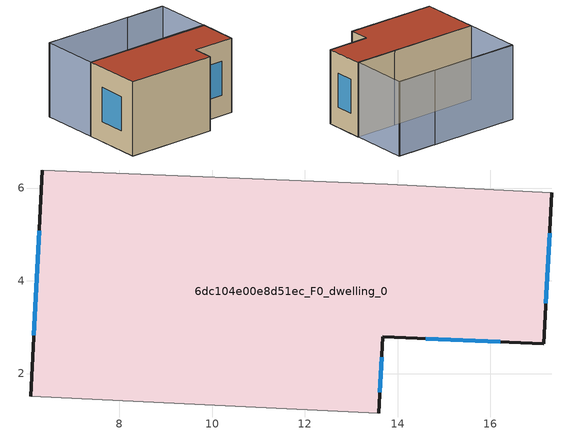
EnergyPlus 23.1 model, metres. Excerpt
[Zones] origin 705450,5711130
6dc104e00e8d51ec_F0_dwelling_0
 floor ground (EU_floor_Construction): 17.15,2.64 17.32,5.9 13.78,6.08 6.34,6.39 6.09,1.51 13.59,1.15 13.67,2.79 z0
 wall outside (EU_wall_Construction): 6.09,1.51 6.34,6.39 / 17.32,5.9 17.15,2.64 13.67,2.79 13.59,1.15 z0:6
 wall adiabatic (EU_wall_Construction): 13.59,1.15 6.09,1.51 / 6.34,6.39 13.78,6.08 17.32,5.9 z0:6
 window (EU_Window_Construction): 6.16,2.83 6.27,5.08 / 17.27,5.02 17.19,3.52 / 16.21,2.68 14.61,2.75 / 13.65,2.35 13.62,1.59 z1.62:4.38
 roof outside (EU_roof_Construction): 17.32,5.9 17.15,2.64 13.67,2.79 13.59,1.15 6.09,1.51 6.34,6.39 13.78,6.08 z6
shading: 17.46,10.63 6.6,11.15 / 6.58,11.18 17.54,10.61 / 17.54,10.61 17.3,5.83 / 17.3,5.83 6.34,6.39 / 6.34,6.39 6.58,11.18 z0:6
[Building]
EU S2 Campaign: North Axis=0; Terrain=City; Solar Distribution=FullExterior
[Site:Location]
London: Latitude=51.5; Longitude=-0.5; Time Zone=0; Elevation=25
[SizingPeriod:WeatherFileDays]
AnnualSizingPeriod: Begin Month=1; Begin Day of Month=1; End Month=12; End Day of Month=31; Day of Week for Start Day=Monday; Use Weather File Daylight Saving Period=No; Use Weather File Rain and Snow Indicators=No
[MATERIAL]
EU_InternalMass_Material: Roughness=MediumRough; Thickness=0.1; Conductivity=1; Density=1800; Specific Heat=900; Thermal Absorptance=0.9; Solar Absorptance=0.7; Visible Absorptance=0.7
[MATERIAL:NOMASS] Roughness=MediumRough; Thermal Absorptance=0.9; Solar Absorptance=0.7; Visible Absorptance=0.7
Name | Thermal Resistance
EU_wall_NoMass | 0.555556
EU_roof_NoMass | 0.510204
EU_floor_NoMass | 1.68919
[WINDOWMATERIAL:SIMPLEGLAZINGSYSTEM]
EU_Window_SimpleGlazing: UFactor=3.96; Solar Heat Gain Coefficient=0.85; Visible Transmittance=0.85
[CONSTRUCTION]
EU_wall_Construction: EU_wall_NoMass
EU_roof_Construction: EU_roof_NoMass
EU_floor_Construction: EU_floor_NoMass
EU_InternalMass_Construction: EU_InternalMass_Material
EU_Window_Construction: EU_Window_SimpleGlazing
[ZONE]
6dc104e00e8d51ec_F0_dwelling_0: Type=1; Multiplier=1; Ceiling Height=autocalculate; Volume=289.591; Floor Area=autocalculate; Part of Total Floor Area=Yes
[INTERNALMASS]
6dc104e00e8d51ec_F0_dwelling_0_EU_InternalMass: Construction=EU_InternalMass_Construction; Zone or ZoneList=6dc104e00e8d51ec_F0_dwelling_0; Surface Area=48.265
[OTHEREQUIPMENT]
EU_Step8_InternalGain_6dc104e00e8d51ec_F0_dwelling_0_f000: Fuel Type=Electricity; Zone or ZoneList or Space or SpaceList=6dc104e00e8d51ec_F0_dwelling_0; Schedule=EU_Step8_GainSchedule_6dc104e00e8d51ec_F0_dwelling_0_f000; Design Level Calculation Method=Watts/Area; Power per Zone Floor Area=1; Fraction Latent=0; Fraction Radiant=0; Fraction Lost=0; Carbon Dioxide Generation Rate=0; EndUse Subcategory=EU_Step8_InternalGains
[ZONEVENTILATION:DESIGNFLOWRATE]
EU_ConstantAir_6dc104e00e8d51ec_F0_dwelling_0: Zone or ZoneList or Space or SpaceList=6dc104e00e8d51ec_F0_dwelling_0; Schedule=EU_AlwaysOn; Design Flow Rate Calculation Method=AirChanges/Hour; Air Changes per Hour=0.48; Ventilation Type=Natural; Fan Pressure Rise=0; Fan Total Efficiency=1; Constant Term Coefficient=1; Temperature Term Coefficient=0; Velocity Term Coefficient=0; Velocity Squared Term Coefficient=0; Minimum Indoor Temperature=-100; Maximum Indoor Temperature=100; Delta Temperature=-100; Minimum Outdoor Temperature=-100; Maximum Outdoor Temperature=100; Maximum Wind Speed=40
[HVACTEMPLATE:THERMOSTAT]
EU_HeatOnly_6dc104e00e8d51ec_F0_dwelling_0: Constant Heating Setpoint=20; Constant Cooling Setpoint=50
[HVACTEMPLATE:ZONE:IDEALLOADSAIRSYSTEM]
6dc104e00e8d51ec_F0_dwelling_0: Template Thermostat=EU_HeatOnly_6dc104e00e8d51ec_F0_dwelling_0; System Availability Schedule=EU_AlwaysOn; Maximum Heating Supply Air Temperature=50; Minimum Cooling Supply Air Temperature=13; Maximum Heating Supply Air Humidity Ratio=0.0156; Minimum Cooling Supply Air Humidity Ratio=0.0077; Heating Limit=NoLimit; Cooling Limit=NoLimit; Heating Availability Schedule=EU_AlwaysOn; Cooling Availability Schedule=EU_CoolingOff; Dehumidification Control Type=ConstantSensibleHeatRatio; Cooling Sensible Heat Ratio=0.7; Dehumidification Setpoint=60; Humidification Control Type=None; Humidification Setpoint=30; Outdoor Air Method=None; Outdoor Air Flow Rate per Person=0.00944; Outdoor Air Flow Rate per Zone Floor Area=0; Outdoor Air Flow Rate per Zone=0; Demand Controlled Ventilation Type=None; Outdoor Air Economizer Type=NoEconomizer; Heat Recovery Type=None; Sensible Heat Recovery Effectiveness=0.7; Latent Heat Recovery Effectiveness=0.65
[SIZING:ZONE]
6dc104e00e8d51ec_F0_dwelling_0: Zone Cooling Design Supply Air Temperature Input Method=SupplyAirTemperature; Zone Cooling Design Supply Air Temperature=13; Zone Heating Design Supply Air Temperature Input Method=SupplyAirTemperature; Zone Heating Design Supply Air Temperature=50; Zone Cooling Design Supply Air Humidity Ratio=0.008; Zone Heating Design Supply Air Humidity Ratio=0.008; Cooling Design Air Flow Method=DesignDay; Cooling Design Air Flow Rate=0; Cooling Minimum Air Flow per Zone Floor Area=0.000762; Cooling Minimum Air Flow=0; Cooling Minimum Air Flow Fraction=0.2; Heating Design Air Flow Method=DesignDay; Heating Design Air Flow Rate=0; Heating Maximum Air Flow per Zone Floor Area=0.002032; Heating Maximum Air Flow=0.141576; Heating Maximum Air Flow Fraction=0.3; Account for Dedicated Outdoor Air System=No; Dedicated Outdoor Air System Control Strategy=NeutralSupplyAir; Dedicated Outdoor Air Low Setpoint Temperature for Design=autosize; Dedicated Outdoor Air High Setpoint Temperature for Design=autosize; Zone Load Sizing Method=Sensible Load Only No Latent Load; Zone Latent Cooling Design Supply Air Humidity Ratio Input Method=HumidityRatioDifference; Zone Cooling Design Supply Air Humidity Ratio Difference=0.005; Zone Latent Heating Design Supply Air Humidity Ratio Input Method=HumidityRatioDifference; Zone Humidification Design Supply Air Humidity Ratio Difference=0.005
[SCHEDULE:CONSTANT]
Name | Hourly Value
EU_AlwaysOn | 1
EU_CoolingOff | 0
[SCHEDULE:FILE]
EU_Step8_GainSchedule_6dc104e00e8d51ec_F0_dwelling_0_f000: File=../../schedules/6dc104e00e8d51ec/6dc104e00e8d51ec_F0_dwelling_0_f000_gain.csv; Column Number=1; Rows to Skip at Top=0; Number of Hours of Data=8760; Column Separator=Comma; Interpolate to Timestep=No; Minutes per Item=60; Adjust Schedule for Daylight Savings=Yes
